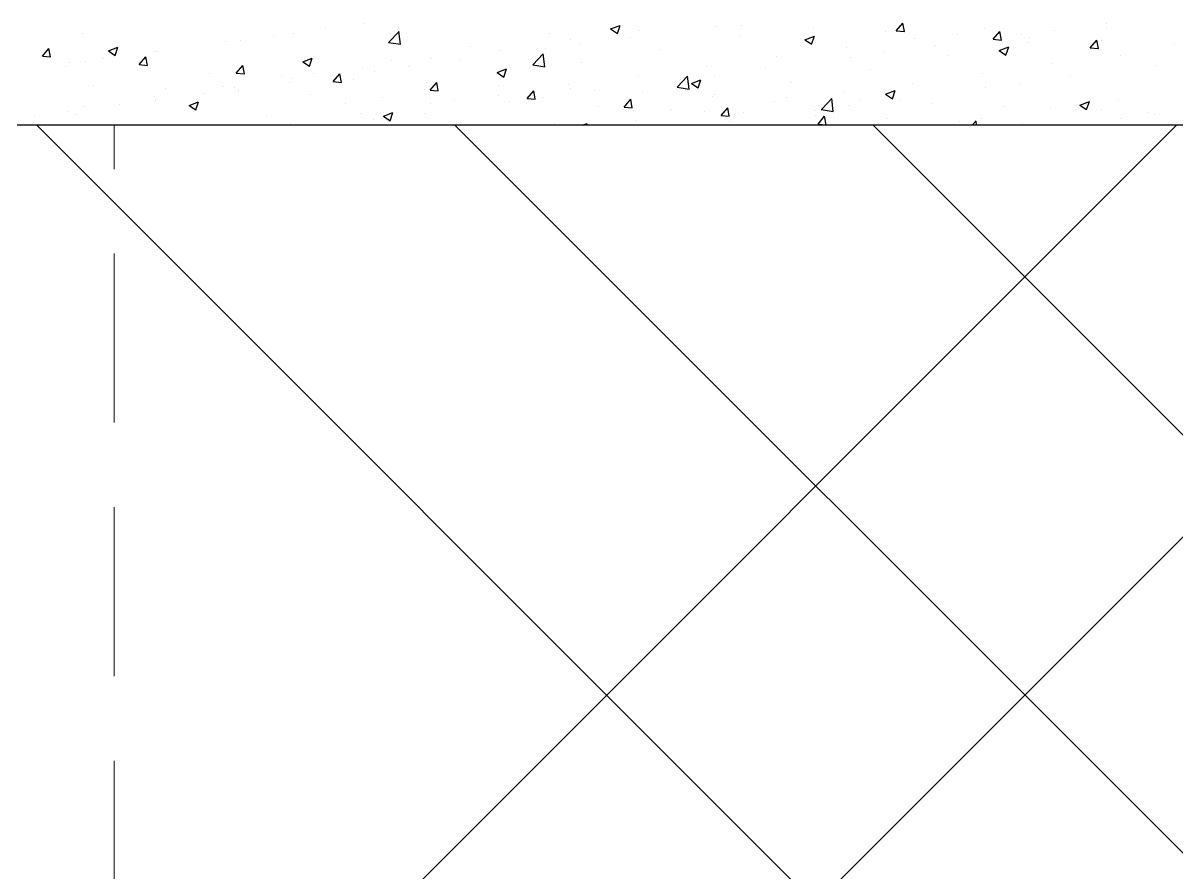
# Model space of a CAD drawing. Header units: millimetres. Extents: x 331487 to 517269, y 198509 to 399936.
# Drawn here: x 411990 to 412844, y 398983 to 399612 of the extents above; entities that cross this region are included whole.
import ezdxf

# ---------------------------------------------------------------- set-up
doc = ezdxf.new("R2010")
doc.units = ezdxf.units.MM
doc.header["$MEASUREMENT"] = 0
doc.linetypes.add('DASHED', pattern=[0.75, 0.5, -0.25])
doc.linetypes.add('DASHED2', pattern=[0.375, 0.25, -0.125])
doc.layers.add('9th_Sunk', color=251, linetype='DASHED', lineweight=5)
doc.layers.add('BEAM', color=1, linetype='Continuous', lineweight=5)
doc.layers.add('COLUMN', color=6, linetype='Continuous')

msp = doc.modelspace()

# ---------------------------------------------------------------- linework, layer by layer
at = {"layer": '9th_Sunk', "linetype": 'Continuous'}
for p, q in [((411648.34, 398032.23), (413152.59, 399536.48)), ((414432.58, 397104.15), (412000.25, 399536.48)), ((412112.38, 398805.62), (412843.23, 399536.48)), ((413968.54, 397877.55), (412309.61, 399536.48)), ((413504.5, 398650.95), (412618.97, 399536.48))]:
    msp.add_line(p, q, dxfattribs=at)
at = {"layer": 'BEAM', "linetype": 'DASHED2', "ltscale": 500}
msp.add_line((412057.63, 395004.02), (412057.63, 399536.48), dxfattribs=at)
at = {"layer": 'COLUMN', "color": 2, "linetype": 'Continuous'}
for p, q in [((412242.35, 399611.98), (412242.35, 399611.98)), ((412424.75, 399607.7), (412431.75, 399610.39)), ((412429.72, 399604.34), (412431.75, 399610.39)), ((412502.53, 399609.79), (412502.53, 399609.79)), ((412521.26, 399610.41), (412521.26, 399610.41)), ((412574.64, 399608.15), (412574.64, 399608.15)), ((412636.06, 399606.31), (412640.89, 399612.06)), ((412642.04, 399605.78), (412640.88, 399612.05)), ((412701.3, 399608.22), (412701.3, 399608.22)), ((412791.25, 399611.82), (412791.25, 399611.82)), ((412033.79, 399604.28), (412033.79, 399604.28)), ((412175.68, 399602.74), (412175.68, 399602.74)), ((412190.41, 399604.48), (412190.41, 399604.48)), ((412213.56, 399607.72), (412213.56, 399607.72)), ((412260.42, 399597.76), (412268.21, 399605.88)), ((412269.28, 399596.35), (412268.17, 399605.84)), ((412379.57, 399604.68), (412379.57, 399604.68)), ((412394.93, 399599.63), (412394.93, 399599.63)), ((412424.75, 399607.7), (412429.72, 399604.35)), ((412439.38, 399601.47), (412439.38, 399601.47)), ((412446.27, 399606.67), (412446.27, 399606.67)), ((412520.17, 399602.75), (412520.17, 399602.75)), ((412568.46, 399599.69), (412575.46, 399602.38)), ((412568.46, 399599.69), (412573.44, 399596.34)), ((412573.43, 399596.34), (412575.46, 399602.38)), ((412628.02, 399605.9), (412628.02, 399605.9)), ((412636.06, 399606.31), (412642.04, 399605.79)), ((412649.36, 399600.73), (412649.36, 399600.73)), ((412681.4, 399603.64), (412681.4, 399603.64)), ((412707.79, 399600.04), (412712.61, 399605.78)), ((412707.79, 399600.04), (412713.77, 399599.52)), ((412713.77, 399599.51), (412712.61, 399605.78)), ((412728.35, 399603.54), (412728.35, 399603.54)), ((412734.79, 399601.39), (412734.79, 399601.39)), ((412753.38, 399606.84), (412753.38, 399606.84)), ((412791.63, 399607.79), (412791.63, 399607.79)), ((412004.41, 399587.57), (412009.23, 399593.32)), ((412010.38, 399587.04), (412009.22, 399593.31)), ((412053.3, 399591.47), (412060.3, 399594.15)), ((412053.3, 399591.47), (412058.27, 399588.11)), ((412058.27, 399588.11), (412060.3, 399594.15)), ((412087.5, 399591.13), (412087.5, 399591.13)), ((412139.9, 399598.08), (412139.9, 399598.08)), ((412150.65, 399599.44), (412150.65, 399599.44)), ((412260.39, 399597.72), (412269.28, 399596.34)), ((412321.25, 399594.67), (412321.25, 399594.67)), ((412342.99, 399592.13), (412342.99, 399592.13)), ((412376.47, 399593.19), (412376.47, 399593.19)), ((412401.5, 399596.49), (412401.5, 399596.49)), ((412461.85, 399592.74), (412461.85, 399592.74)), ((412598.85, 399594.32), (412598.85, 399594.32)), ((412665.19, 399595.23), (412665.19, 399595.23)), ((412712.17, 399591.68), (412719.18, 399594.37)), ((412712.17, 399591.68), (412717.15, 399588.33)), ((412717.14, 399588.33), (412719.17, 399594.37)), ((412733.31, 399597.78), (412733.31, 399597.78)), ((412779.52, 399593.76), (412784.34, 399599.51)), ((412779.52, 399593.76), (412785.49, 399593.24)), ((412785.49, 399593.23), (412784.34, 399599.5)), ((412788.17, 399599.13), (412788.17, 399599.13)), ((412841.55, 399596.88), (412841.55, 399596.88)), ((412004.41, 399587.57), (412010.38, 399587.05)), ((412024.59, 399582.84), (412024.59, 399582.84)), ((412036.62, 399583.54), (412036.62, 399583.54)), ((412049.62, 399586.14), (412049.62, 399586.14)), ((412076.13, 399581.3), (412080.95, 399587.04)), ((412082.11, 399580.77), (412080.95, 399587.04)), ((412088.56, 399591.04), (412088.56, 399591.04)), ((412197.01, 399583.46), (412204.01, 399586.14)), ((412197.01, 399583.46), (412201.99, 399580.1)), ((412201.98, 399580.1), (412204.01, 399586.14)), ((412262.93, 399584.66), (412262.93, 399584.66)), ((412292.48, 399585.73), (412292.48, 399585.73)), ((412313.31, 399584.88), (412313.31, 399584.88)), ((412367.15, 399581.21), (412374.93, 399589.33)), ((412376, 399579.79), (412374.9, 399589.29)), ((412403.53, 399582.72), (412403.53, 399582.72)), ((412547.51, 399587.28), (412547.51, 399587.28)), ((412602.29, 399586.94), (412602.29, 399586.94)), ((412627.32, 399590.24), (412627.32, 399590.24)), ((412675, 399587.77), (412675, 399587.77)), ((412801.94, 399588.38), (412801.94, 399588.38)), ((412021.34, 399579.61), (412021.34, 399579.61)), ((412074.73, 399577.35), (412074.73, 399577.35)), ((412076.13, 399581.3), (412082.11, 399580.77)), ((412128.11, 399575.1), (412128.11, 399575.1)), ((412147.86, 399575.02), (412152.68, 399580.77)), ((412147.86, 399575.02), (412153.83, 399574.5)), ((412153.83, 399574.49), (412152.68, 399580.76)), ((412204.61, 399574.65), (412204.61, 399574.65)), ((412219.58, 399568.75), (412224.4, 399574.49)), ((412225.56, 399568.22), (412224.4, 399574.49)), ((412241.14, 399578.69), (412241.14, 399578.69)), ((412250.41, 399576.6), (412250.41, 399576.6)), ((412275.44, 399579.89), (412275.44, 399579.89)), ((412340.73, 399575.45), (412347.73, 399578.14)), ((412340.73, 399575.45), (412345.7, 399572.09)), ((412345.7, 399572.09), (412347.72, 399578.13)), ((412367.11, 399581.17), (412376, 399579.79)), ((412495.57, 399579.78), (412495.57, 399579.78)), ((412539.13, 399578.63), (412539.13, 399578.63)), ((412616.68, 399577.76), (412616.68, 399577.76)), ((412700.08, 399574.93), (412700.08, 399574.93)), ((412751.43, 399581.97), (412751.43, 399581.97)), ((412828.1, 399580.7), (412828.1, 399580.7)), ((412042.43, 399566.18), (412042.43, 399566.18)), ((412181.49, 399572.84), (412181.49, 399572.84)), ((412187.25, 399568.28), (412187.25, 399568.28)), ((412189.2, 399571.19), (412189.2, 399571.19)), ((412219.58, 399568.75), (412225.56, 399568.22)), ((412234.87, 399570.59), (412234.87, 399570.59)), ((412288.25, 399568.33), (412288.25, 399568.33)), ((412291.31, 399562.47), (412296.13, 399568.22)), ((412297.28, 399561.94), (412296.13, 399568.21)), ((412341.64, 399566.08), (412341.64, 399566.08)), ((412345.21, 399572.71), (412345.21, 399572.71)), ((412393.71, 399566.34), (412393.71, 399566.34)), ((412445.06, 399573.38), (412445.06, 399573.38)), ((412473.87, 399564.66), (412481.66, 399572.78)), ((412476.22, 399570.35), (412476.22, 399570.35)), ((412482.73, 399563.24), (412481.62, 399572.74)), ((412484.44, 399567.44), (412491.44, 399570.13)), ((412484.44, 399567.44), (412489.41, 399564.08)), ((412489.41, 399564.08), (412491.44, 399570.13)), ((412501.26, 399573.64), (412501.26, 399573.64)), ((412558.36, 399567.75), (412558.36, 399567.75)), ((412648.15, 399567.44), (412648.15, 399567.44)), ((412727.07, 399567.39), (412727.07, 399567.39)), ((412764.95, 399572.38), (412764.95, 399572.38)), ((412087.34, 399557.75), (412087.34, 399557.75)), ((412095.81, 399563.92), (412095.81, 399563.92)), ((412124.34, 399560), (412124.34, 399560)), ((412138.69, 399564.79), (412138.69, 399564.79)), ((412146.29, 399564.64), (412146.29, 399564.64)), ((412149.19, 399561.67), (412149.19, 399561.67)), ((412149.38, 399563.29), (412149.38, 399563.29)), ((412202.58, 399559.41), (412202.58, 399559.41)), ((412255.96, 399557.15), (412255.96, 399557.15)), ((412286.89, 399562.7), (412286.89, 399562.7)), ((412291.31, 399562.47), (412297.29, 399561.95)), ((412341.78, 399558.84), (412341.78, 399558.84)), ((412363.04, 399556.2), (412367.86, 399561.94)), ((412369.01, 399555.67), (412367.85, 399561.93)), ((412375.2, 399557.05), (412375.2, 399557.05)), ((412395.02, 399563.82), (412395.02, 399563.82)), ((412413.07, 399562.03), (412413.07, 399562.03)), ((412448.4, 399561.56), (412448.4, 399561.56)), ((412473.83, 399564.62), (412482.73, 399563.24)), ((412500.04, 399557.74), (412500.04, 399557.74)), ((412501.78, 399559.31), (412501.78, 399559.31)), ((412555.17, 399557.05), (412555.17, 399557.05)), ((412597.63, 399561.03), (412597.63, 399561.03)), ((412628.15, 399559.43), (412635.15, 399562.12)), ((412628.15, 399559.43), (412633.13, 399556.08)), ((412633.12, 399556.07), (412635.15, 399562.12)), ((412702.04, 399564.1), (412702.04, 399564.1)), ((412035.41, 399550.25), (412035.41, 399550.25)), ((412061.19, 399551.68), (412061.19, 399551.68)), ((412087.98, 399554.63), (412087.98, 399554.63)), ((412112.99, 399551.2), (412119.99, 399553.89)), ((412112.99, 399551.2), (412117.96, 399547.85)), ((412117.96, 399547.85), (412119.99, 399553.89)), ((412228.57, 399552.69), (412228.57, 399552.69)), ((412291.26, 399552.44), (412291.26, 399552.44)), ((412309.34, 399554.9), (412309.34, 399554.9)), ((412350.16, 399553.75), (412350.16, 399553.75)), ((412362.72, 399552.64), (412362.72, 399552.64)), ((412363.04, 399556.2), (412369.01, 399555.67)), ((412416.1, 399550.39), (412416.1, 399550.39)), ((412434.76, 399549.92), (412439.58, 399555.67)), ((412434.76, 399549.92), (412440.74, 399549.4)), ((412440.74, 399549.39), (412439.58, 399555.66)), ((412506.49, 399543.64), (412511.31, 399549.39)), ((412512.46, 399543.12), (412511.31, 399549.38)), ((412546.29, 399553.99), (412546.29, 399553.99)), ((412580.59, 399548.11), (412588.38, 399556.22)), ((412589.45, 399546.69), (412588.35, 399556.19)), ((412601.01, 399550.8), (412601.01, 399550.8)), ((412608.55, 399554.8), (412608.55, 399554.8)), ((412638.89, 399555.78), (412638.89, 399555.78)), ((412661.93, 399552.54), (412661.93, 399552.54)), ((412715.31, 399550.29), (412715.31, 399550.29)), ((412750.21, 399548.69), (412750.21, 399548.69)), ((412771.86, 399551.42), (412778.87, 399554.11)), ((412771.86, 399551.42), (412776.84, 399548.07)), ((412776.84, 399548.07), (412778.86, 399554.11)), ((412800.72, 399555.09), (412800.72, 399555.09)), ((411998.28, 399543.4), (411998.28, 399543.4)), ((412023.32, 399546.7), (412023.32, 399546.7)), ((412029.66, 399544.62), (412029.66, 399544.62)), ((412170.26, 399542.68), (412170.26, 399542.68)), ((412239.92, 399545.4), (412239.92, 399545.4)), ((412249.13, 399540.45), (412249.13, 399540.45)), ((412256.7, 399543.2), (412263.71, 399545.88)), ((412256.7, 399543.2), (412261.68, 399539.84)), ((412261.67, 399539.84), (412263.7, 399545.88)), ((412287.01, 399545.44), (412287.01, 399545.44)), ((412441.72, 399547.73), (412441.72, 399547.73)), ((412443.84, 399540.09), (412443.84, 399540.09)), ((412469.49, 399548.13), (412469.49, 399548.13)), ((412494.35, 399546.5), (412494.35, 399546.5)), ((412506.49, 399543.64), (412512.46, 399543.12)), ((412522.87, 399545.88), (412522.87, 399545.88)), ((412575.98, 399547.5), (412575.98, 399547.5)), ((412576.25, 399543.62), (412576.25, 399543.62)), ((412578.21, 399537.37), (412583.03, 399543.11)), ((412580.56, 399548.07), (412589.45, 399546.69)), ((412584.19, 399536.84), (412583.03, 399543.11)), ((412629.63, 399541.37), (412629.63, 399541.37)), ((412698.87, 399541.64), (412698.87, 399541.64)), ((412768.7, 399548.03), (412768.7, 399548.03)), ((412787.5, 399548.13), (412787.5, 399548.13)), ((412801.8, 399541.25), (412801.8, 399541.25)), ((412822.08, 399545.78), (412822.08, 399545.78)), ((412826.83, 399544.55), (412826.83, 399544.55)), ((412187.98, 399537.9), (412187.98, 399537.9)), ((412224.1, 399537.15), (412224.1, 399537.15)), ((412383.4, 399537.72), (412383.4, 399537.72)), ((412403.78, 399536.48), (412407.42, 399537.87)), ((412406.95, 399536.48), (412407.41, 399537.87)), ((412512.82, 399539.19), (412512.82, 399539.19)), ((412578.21, 399537.37), (412584.19, 399536.85)), ((412654.46, 399536.48), (412654.76, 399536.84)), ((412654.82, 399536.48), (412654.76, 399536.83)), ((412683.02, 399539.11), (412683.02, 399539.11)), ((412692.04, 399536.48), (412695.11, 399539.67)), ((412695.44, 399536.48), (412695.07, 399539.63)), ((412729.19, 399538.12), (412729.19, 399538.12)), ((412736.4, 399536.85), (412736.4, 399536.85))]:
    msp.add_line(p, q, dxfattribs=at)
at = {"layer": 'COLUMN'}
msp.add_line((420350.13, 399536.48), (392620.13, 399536.48), dxfattribs=at)

doc.saveas('drawing.dxf')
